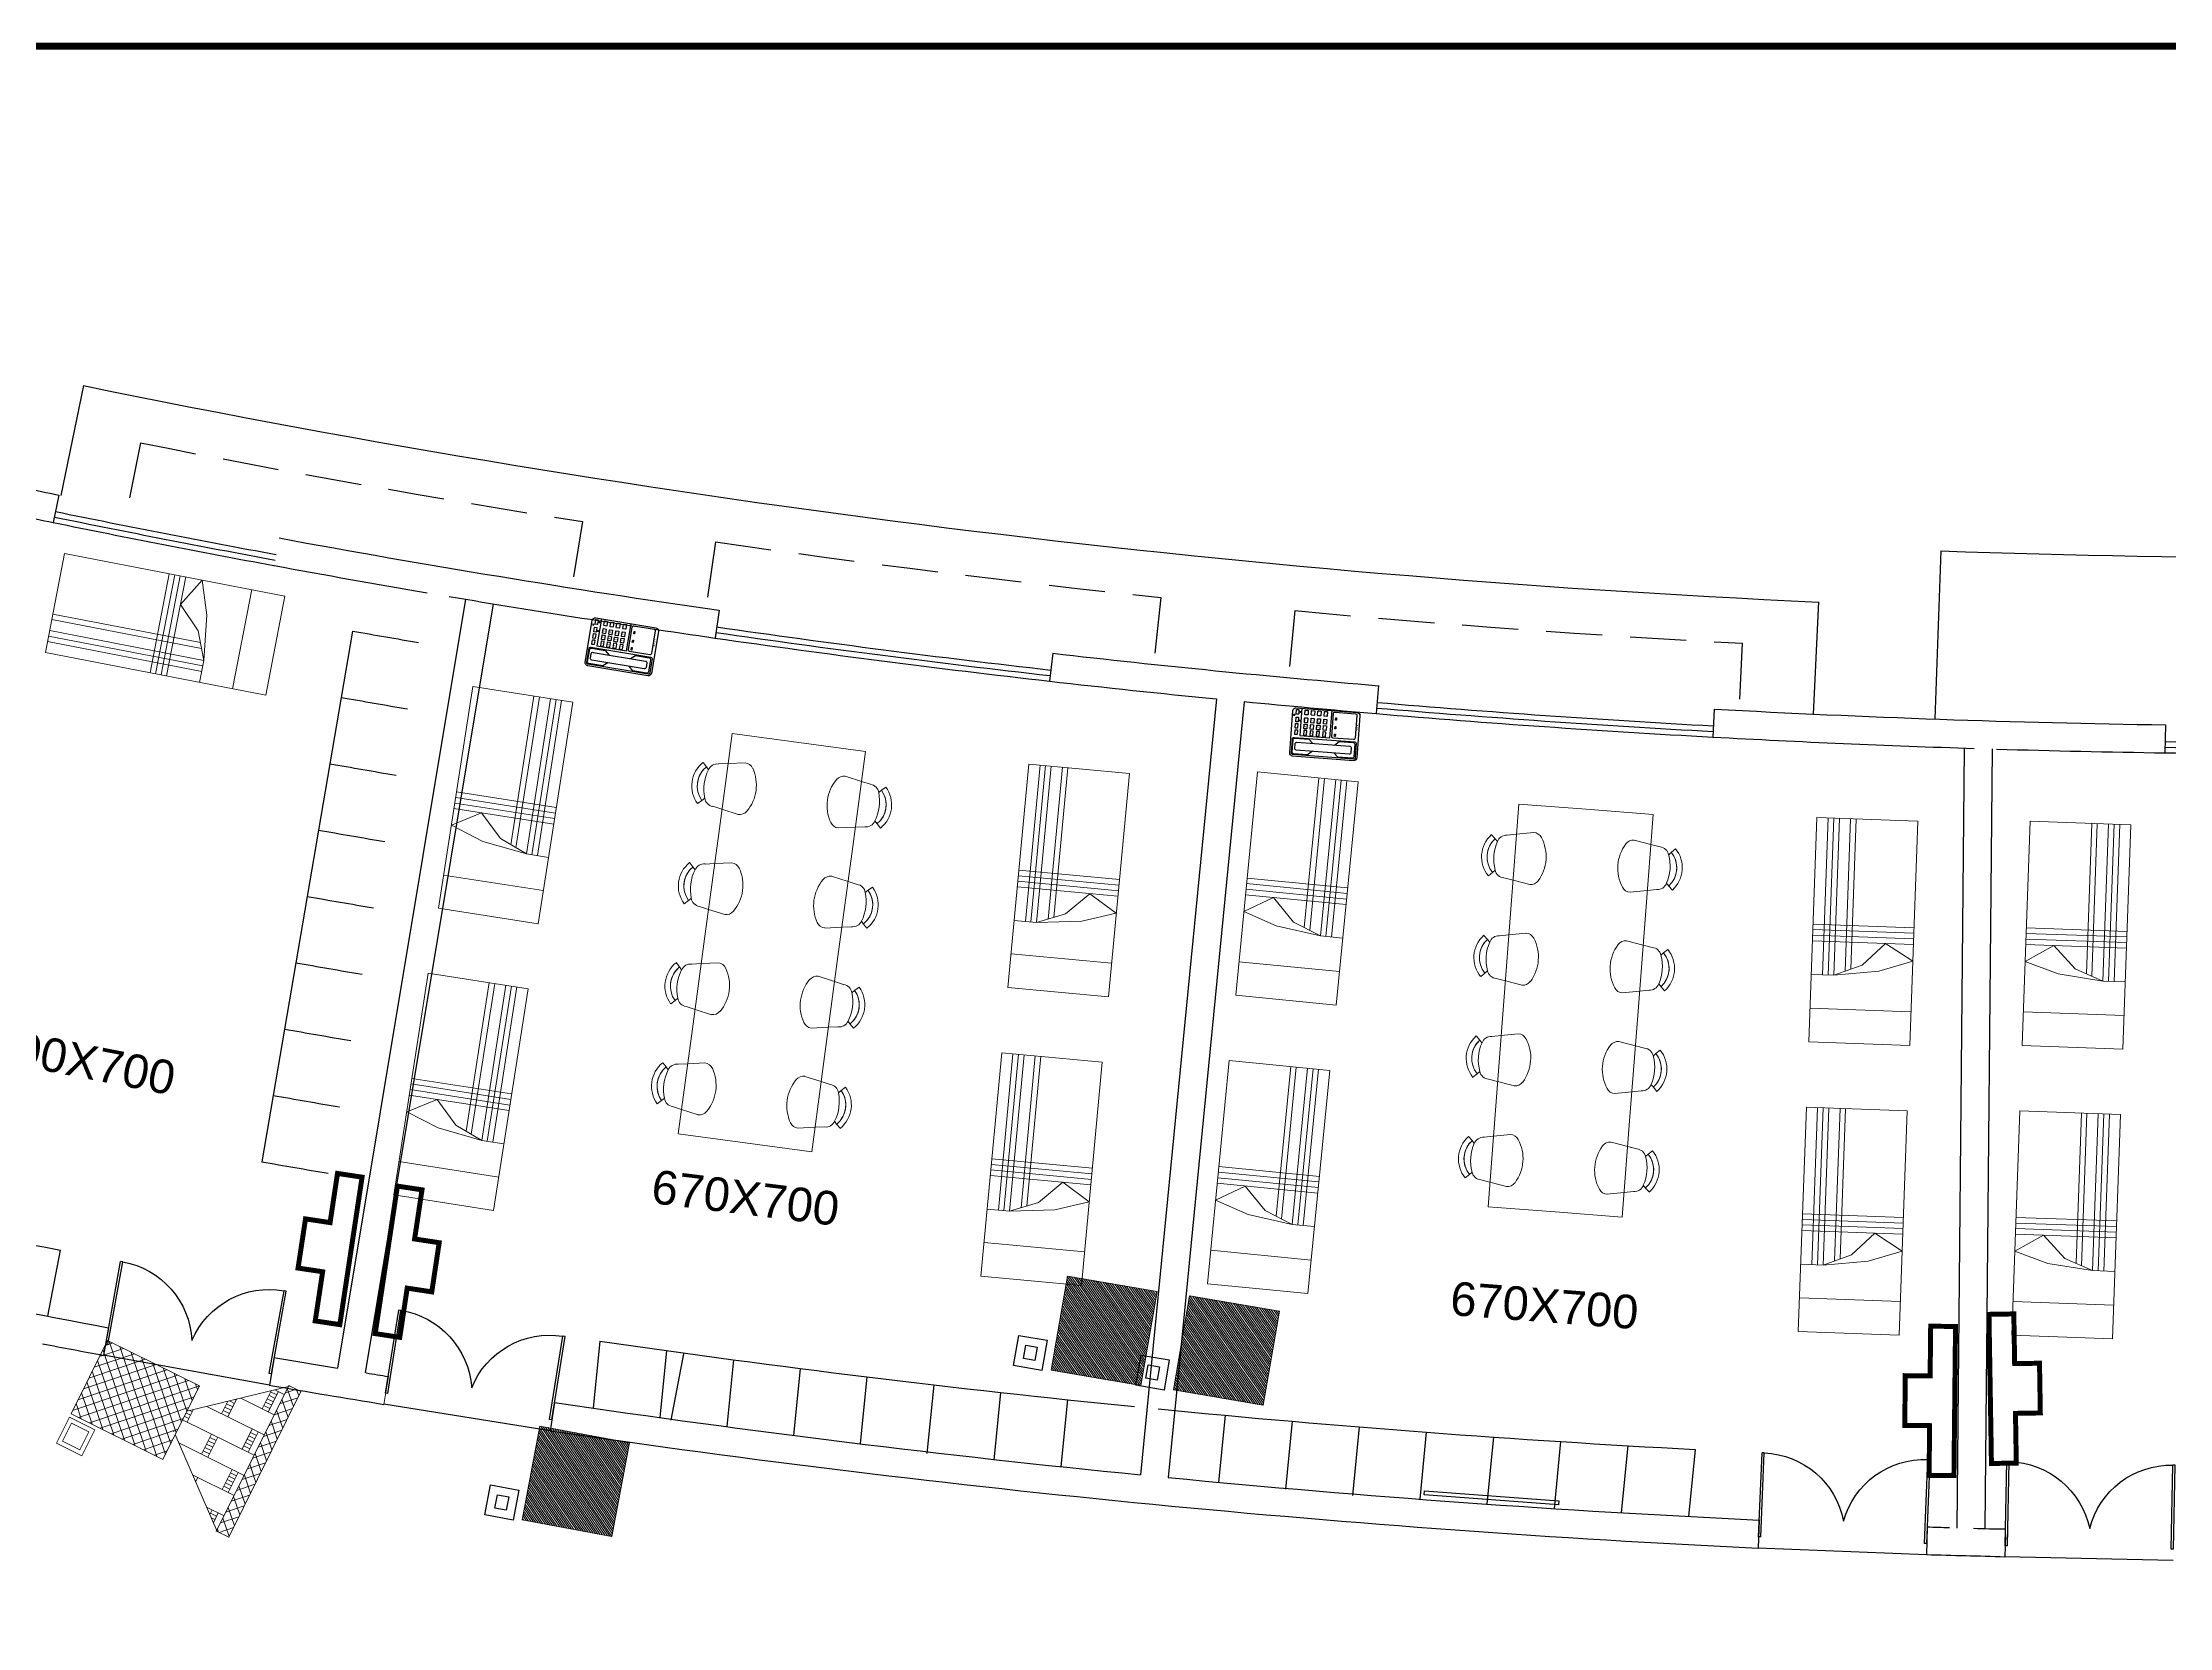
# Model space of a CAD drawing. Header units: inches. Extents: x -221585 to 401252, y -284294 to 332380.
# Drawn here: x 162755 to 164651, y 54276 to 55689 of the extents above; entities that cross this region are included whole.
import ezdxf
from ezdxf.enums import TextEntityAlignment as Align

# ---------------------------------------------------------------- set-up
doc = ezdxf.new("R2010")
doc.units = ezdxf.units.IN
doc.header["$MEASUREMENT"] = 0
doc.linetypes.add('HIDDEN', pattern=[0.375, 0.25, -0.125])
for name, color, linetype, lineweight in [('A-SEC-TXT', 3, 'Continuous', 0), ('A-WALL', 1, 'Continuous', 9), ('FURN', 56, 'Continuous', 0), ('hatch', 252, 'Continuous', 5), ('Wall mount speaker', 2, 'Continuous', 0)]:
    doc.layers.add(name, color=color, linetype=linetype, lineweight=lineweight)
for name, color, linetype in [('A-TEXT', 3, 'Continuous'), ('AC-GRND-PATT', 251, 'Continuous'), ('ELV points', 7, 'Continuous'), ('Power', 7, 'Continuous'), ('TEL', 6, 'Continuous')]:
    doc.layers.add(name, color=color, linetype=linetype)
doc.styles.get("Standard").update_dxf_attribs({"font": 'arial.ttf'})
pattern_1 = [(135, (-206628.523, -439172.145), (31.0767903, 31.0767903), []), (45, (-206628.523, -439172.145), (31.0767903, -31.0767903), [])]

# ---------------------------------------------------------------- blocks, each defined once
blk = doc.blocks.new('d2')
at = {"color": 1, "ltscale": 8}
for p, q in [((-332.772, -186.458, 9945.752), (-332.753, -186.454, 9945.752)), ((-332.628, -187.194, 9945.752), (-332.772, -186.458, 9945.752)), ((-332.609, -187.19, 9945.752), (-332.753, -186.454, 9945.752)), ((-332.753, -186.454, 9945.752), (-332.753, -186.454, 9945.732)), ((-332.753, -186.454, 9945.732), (-332.753, -186.454, 9945.732)), ((-334.226, -186.743, 9945.752), (-334.206, -186.739, 9945.752)), ((-334.082, -187.479, 9945.752), (-334.226, -186.743, 9945.752)), ((-334.062, -187.475, 9945.752), (-334.206, -186.739, 9945.752)), ((-334.063, -187.577, 9945.752), (-332.589, -187.288, 9945.752)), ((-332.628, -187.194, 9945.752), (-332.609, -187.19, 9945.752)), ((-334.082, -187.479, 9945.752), (-334.062, -187.475, 9945.752))]:
    blk.add_line(p, q, dxfattribs=at)
for centre, start, end in [((-332.628, -187.194, 9945.752), 101.092, 178.0402), ((-334.062, -187.475, 9945.752), 24.1438, 101.092)]:
    blk.add_arc(centre, 0.75, start, end, dxfattribs=at)
blk = doc.blocks.new('A$C25933C84')
at = {"color": 8, "linetype": 'Continuous'}
for p, q in [((0, 0.9), (2, 0.9)), ((0, 0), (0, 0.9)), ((0.3, 0.9), (0.3, 0)), ((0.6, 0.7), (0.6, 0.9)), ((2, 0.9), (2, 0)), ((0.65, 0.3), (0.6, 0.7)), ((0.7, 0.45), (0.6, 0.7)), ((0.9, 0.25), (0.7, 0.45)), ((0.75, 0), (0.65, 0.3)), ((0.75, 0), (0.9, 0.25)), ((2, 0), (0, 0))]:
    blk.add_line(p, q, dxfattribs=at)
at = {"color": 8}
for p, q in [((0.6, 0.8), (2, 0.8)), ((0.9, 0), (0.9, 0.9)), ((0.95, 0), (0.95, 0.9)), ((1, 0), (1, 0.9)), ((1.05, 0), (1.05, 0.9)), ((0.6, 0.75), (2, 0.75)), ((0.6, 0.7), (2, 0.7)), ((0.64, 0.6), (2, 0.6)), ((0.66, 0.55), (2, 0.55))]:
    blk.add_line(p, q, dxfattribs=at)
blk = doc.blocks.new('FREGTET')
at = {"layer": 'FURN', "color": 8}
for p, q in [((-154.994, 109.041, -2766.571), (-155.133, 108.458, -2766.571)), ((-154.118, 108.833, -2766.571), (-154.994, 109.041, -2766.571)), ((-154.698, 109.057, -2766.571), (-154.732, 108.979, -2766.571)), ((-154.698, 109.057, -2766.571), (-154.732, 108.979, -2766.571)), ((-154.66, 109.191, -2766.571), (-154.635, 109.149, -2766.571)), ((-154.66, 109.191, -2766.571), (-154.635, 109.149, -2766.571)), ((-154.617, 109.122, -2766.571), (-154.635, 109.149, -2766.571)), ((-154.617, 109.122, -2766.571), (-154.635, 109.149, -2766.571)), ((-154.369, 109.063, -2766.571), (-154.341, 109.079, -2766.571)), ((-154.369, 109.063, -2766.571), (-154.341, 109.079, -2766.571)), ((-154.3, 109.105, -2766.571), (-154.341, 109.079, -2766.571)), ((-154.3, 109.105, -2766.571), (-154.341, 109.079, -2766.571)), ((-154.732, 108.979, -2766.571), (-154.793, 108.838, -2766.571)), ((-154.34, 108.731, -2766.571), (-154.331, 108.884, -2766.571)), ((-154.331, 108.884, -2766.571), (-154.327, 108.968, -2766.571)), ((-154.331, 108.884, -2766.571), (-154.327, 108.968, -2766.571)), ((-153.822, 108.848, -2766.571), (-153.856, 108.771, -2766.571)), ((-153.822, 108.848, -2766.571), (-153.856, 108.771, -2766.571)), ((-153.784, 108.982, -2766.571), (-153.76, 108.941, -2766.571)), ((-153.784, 108.982, -2766.571), (-153.76, 108.941, -2766.571)), ((-153.742, 108.914, -2766.571), (-153.76, 108.941, -2766.571)), ((-153.742, 108.914, -2766.571), (-153.76, 108.941, -2766.571)), ((-153.493, 108.854, -2766.571), (-153.465, 108.871, -2766.571)), ((-153.493, 108.854, -2766.571), (-153.465, 108.871, -2766.571)), ((-153.425, 108.897, -2766.571), (-153.465, 108.871, -2766.571)), ((-153.425, 108.897, -2766.571), (-153.465, 108.871, -2766.571)), ((-153.243, 108.625, -2766.571), (-154.118, 108.833, -2766.571)), ((-153.856, 108.771, -2766.571), (-153.917, 108.63, -2766.571)), ((-153.464, 108.523, -2766.571), (-153.456, 108.676, -2766.571)), ((-153.456, 108.676, -2766.571), (-153.451, 108.76, -2766.571)), ((-153.456, 108.676, -2766.571), (-153.451, 108.76, -2766.571)), ((-152.908, 108.774, -2766.571), (-152.884, 108.732, -2766.571)), ((-152.908, 108.774, -2766.571), (-152.884, 108.732, -2766.571)), ((-152.866, 108.705, -2766.571), (-152.884, 108.732, -2766.571)), ((-152.866, 108.705, -2766.571), (-152.884, 108.732, -2766.571)), ((-152.618, 108.646, -2766.571), (-152.59, 108.663, -2766.571)), ((-152.618, 108.646, -2766.571), (-152.59, 108.663, -2766.571)), ((-152.549, 108.689, -2766.571), (-152.59, 108.663, -2766.571)), ((-152.549, 108.689, -2766.571), (-152.59, 108.663, -2766.571)), ((-152.367, 108.417, -2766.571), (-153.243, 108.625, -2766.571)), ((-152.98, 108.563, -2766.571), (-153.042, 108.422, -2766.571)), ((-152.946, 108.64, -2766.571), (-152.98, 108.563, -2766.571)), ((-152.946, 108.64, -2766.571), (-152.98, 108.563, -2766.571)), ((-152.589, 108.314, -2766.571), (-152.58, 108.468, -2766.571)), ((-152.58, 108.468, -2766.571), (-152.576, 108.552, -2766.571)), ((-152.58, 108.468, -2766.571), (-152.576, 108.552, -2766.571)), ((-152.033, 108.566, -2766.571), (-152.008, 108.524, -2766.571)), ((-152.033, 108.566, -2766.571), (-152.008, 108.524, -2766.571)), ((-151.991, 108.497, -2766.571), (-152.008, 108.524, -2766.571)), ((-151.991, 108.497, -2766.571), (-152.008, 108.524, -2766.571)), ((-151.674, 108.481, -2766.571), (-151.714, 108.454, -2766.571)), ((-151.674, 108.481, -2766.571), (-151.714, 108.454, -2766.571)), ((-155.271, 107.874, -2766.571), (-155.133, 108.458, -2766.571)), ((-151.491, 108.209, -2766.571), (-152.367, 108.417, -2766.571)), ((-152.105, 108.355, -2766.571), (-152.166, 108.214, -2766.571)), ((-152.071, 108.432, -2766.571), (-152.105, 108.355, -2766.571)), ((-152.071, 108.432, -2766.571), (-152.105, 108.354, -2766.571)), ((-151.742, 108.438, -2766.571), (-151.714, 108.454, -2766.571)), ((-151.742, 108.438, -2766.571), (-151.714, 108.454, -2766.571)), ((-151.705, 108.259, -2766.571), (-151.7, 108.344, -2766.571)), ((-151.705, 108.259, -2766.571), (-151.7, 108.344, -2766.571)), ((-151.713, 108.106, -2766.571), (-151.705, 108.259, -2766.571)), ((-151.63, 107.625, -2766.571), (-151.491, 108.209, -2766.571)), ((-155.009, 107.811, -2766.571), (-155.001, 107.965, -2766.571)), ((-154.396, 107.666, -2766.571), (-155.271, 107.874, -2766.571)), ((-155.014, 107.727, -2766.571), (-155.009, 107.812, -2766.571)), ((-155.014, 107.727, -2766.571), (-155.009, 107.811, -2766.571)), ((-154.609, 107.716, -2766.571), (-154.643, 107.639, -2766.571)), ((-154.609, 107.716, -2766.571), (-154.643, 107.639, -2766.571)), ((-154.547, 107.857, -2766.571), (-154.609, 107.716, -2766.571)), ((-154.133, 107.603, -2766.571), (-154.125, 107.756, -2766.571)), ((-155.04, 107.59, -2766.571), (-154.999, 107.617, -2766.571)), ((-155.04, 107.59, -2766.571), (-154.999, 107.617, -2766.571)), ((-154.971, 107.633, -2766.571), (-154.999, 107.617, -2766.571)), ((-154.971, 107.633, -2766.571), (-154.999, 107.617, -2766.571)), ((-154.723, 107.574, -2766.571), (-154.705, 107.547, -2766.571)), ((-154.723, 107.574, -2766.571), (-154.705, 107.547, -2766.571)), ((-154.681, 107.505, -2766.571), (-154.705, 107.547, -2766.571)), ((-154.681, 107.505, -2766.571), (-154.705, 107.547, -2766.571)), ((-153.52, 107.458, -2766.571), (-154.396, 107.666, -2766.571)), ((-154.138, 107.519, -2766.571), (-154.133, 107.603, -2766.571)), ((-154.138, 107.519, -2766.571), (-154.133, 107.603, -2766.571)), ((-153.672, 107.649, -2766.571), (-153.733, 107.508, -2766.571)), ((-153.258, 107.395, -2766.571), (-153.249, 107.548, -2766.571)), ((-151.63, 107.625, -2766.571), (-151.769, 107.041, -2766.571)), ((-154.164, 107.382, -2766.571), (-154.124, 107.408, -2766.571)), ((-154.164, 107.382, -2766.571), (-154.124, 107.408, -2766.571)), ((-154.096, 107.425, -2766.571), (-154.124, 107.408, -2766.571)), ((-154.096, 107.425, -2766.571), (-154.124, 107.408, -2766.571)), ((-153.847, 107.366, -2766.571), (-153.83, 107.338, -2766.571)), ((-153.847, 107.366, -2766.571), (-153.83, 107.338, -2766.571)), ((-153.805, 107.297, -2766.571), (-153.83, 107.338, -2766.571)), ((-153.805, 107.297, -2766.571), (-153.83, 107.338, -2766.571)), ((-153.733, 107.508, -2766.571), (-153.767, 107.431, -2766.571)), ((-153.733, 107.508, -2766.571), (-153.767, 107.431, -2766.571)), ((-152.645, 107.249, -2766.571), (-153.52, 107.458, -2766.571)), ((-153.262, 107.311, -2766.571), (-153.258, 107.395, -2766.571)), ((-153.262, 107.311, -2766.571), (-153.258, 107.395, -2766.571)), ((-152.796, 107.441, -2766.571), (-152.858, 107.3, -2766.571)), ((-152.382, 107.187, -2766.571), (-152.374, 107.34, -2766.571)), ((-153.289, 107.174, -2766.571), (-153.248, 107.2, -2766.571)), ((-153.289, 107.174, -2766.571), (-153.248, 107.2, -2766.571)), ((-153.22, 107.216, -2766.571), (-153.248, 107.2, -2766.571)), ((-153.22, 107.216, -2766.571), (-153.248, 107.2, -2766.571)), ((-152.972, 107.157, -2766.571), (-152.954, 107.13, -2766.571)), ((-152.972, 107.157, -2766.571), (-152.954, 107.13, -2766.571)), ((-152.858, 107.3, -2766.571), (-152.892, 107.223, -2766.571)), ((-152.858, 107.3, -2766.571), (-152.892, 107.223, -2766.571)), ((-151.769, 107.041, -2766.571), (-152.645, 107.249, -2766.571)), ((-152.387, 107.103, -2766.571), (-152.382, 107.187, -2766.571)), ((-152.387, 107.103, -2766.571), (-152.382, 107.187, -2766.571)), ((-151.921, 107.233, -2766.571), (-151.982, 107.092, -2766.571)), ((-152.93, 107.089, -2766.571), (-152.954, 107.13, -2766.571)), ((-152.93, 107.089, -2766.571), (-152.954, 107.13, -2766.571)), ((-152.413, 106.966, -2766.571), (-152.373, 106.992, -2766.571)), ((-152.413, 106.966, -2766.571), (-152.373, 106.992, -2766.571)), ((-152.345, 107.008, -2766.571), (-152.373, 106.992, -2766.571)), ((-152.345, 107.008, -2766.571), (-152.373, 106.992, -2766.571)), ((-152.096, 106.949, -2766.571), (-152.078, 106.922, -2766.571)), ((-152.096, 106.949, -2766.571), (-152.078, 106.922, -2766.571)), ((-151.982, 107.092, -2766.571), (-152.016, 107.014, -2766.571)), ((-151.982, 107.092, -2766.571), (-152.016, 107.014, -2766.571)), ((-152.054, 106.88, -2766.571), (-152.078, 106.922, -2766.571)), ((-152.054, 106.88, -2766.571), (-152.078, 106.922, -2766.571))]:
    blk.add_line(p, q, dxfattribs=at)
for centre, radius, start, end in [((-154.525, 108.959, -2766.571), 0.268, 33.0269, 120.2325), ((-154.525, 108.959, -2766.571), 0.268, 33.0269, 120.2325), ((-154.615, 109.037, -2766.571), 0.0847, 91.5148, 166.6297), ((-154.615, 109.037, -2766.571), 0.0847, 91.5148, 166.6297), ((-154.525, 108.959, -2766.571), 0.219, 33.0269, 120.2325), ((-154.525, 108.959, -2766.571), 0.219, 46.2775, 120.2325), ((-154.576, 108.746, -2766.571), 0.378, 56.8909, 96.3685), ((-154.576, 108.746, -2766.571), 0.378, 56.8909, 96.3685), ((-154.409, 108.988, -2766.571), 0.0847, 346.6297, 61.7447), ((-154.409, 108.988, -2766.571), 0.0847, 346.6297, 61.7447), ((-153.74, 108.829, -2766.571), 0.0847, 91.5148, 166.6297), ((-153.74, 108.829, -2766.571), 0.0847, 91.5148, 166.6297), ((-153.649, 108.751, -2766.571), 0.268, 33.0269, 120.2325), ((-153.649, 108.751, -2766.571), 0.268, 33.0269, 120.2325), ((-153.649, 108.751, -2766.571), 0.219, 33.0269, 120.2325), ((-153.649, 108.751, -2766.571), 0.219, 46.2775, 120.2325), ((-153.7, 108.538, -2766.571), 0.378, 56.8909, 96.3685), ((-153.7, 108.538, -2766.571), 0.378, 56.8909, 96.3685), ((-153.534, 108.78, -2766.571), 0.0847, 346.6297, 61.7447), ((-153.534, 108.78, -2766.571), 0.0847, 346.6297, 61.7447), ((-154.711, 108.819, -2766.571), 0.0847, 166.6297, 224.3988), ((-154.711, 108.819, -2766.571), 0.0847, 166.6297, 224.3988), ((-154.512, 109.013, -2766.571), 0.363, 224.3988, 288.8607), ((-154.512, 109.013, -2766.571), 0.363, 224.3988, 288.8607), ((-154.422, 108.75, -2766.571), 0.0847, 288.8607, 346.6297), ((-154.422, 108.75, -2766.571), 0.0847, 288.8607, 346.6297), ((-152.864, 108.621, -2766.571), 0.0847, 91.5148, 166.6297), ((-152.864, 108.621, -2766.571), 0.0847, 91.5148, 166.6297), ((-152.774, 108.543, -2766.571), 0.268, 33.0269, 120.2325), ((-152.774, 108.543, -2766.571), 0.268, 33.0269, 120.2325), ((-152.774, 108.543, -2766.571), 0.219, 33.0269, 120.2325), ((-152.774, 108.543, -2766.571), 0.219, 46.2775, 120.2325), ((-152.824, 108.33, -2766.571), 0.378, 56.8909, 96.3685), ((-152.824, 108.33, -2766.571), 0.378, 56.8909, 96.3685), ((-153.835, 108.611, -2766.571), 0.0847, 166.6297, 224.3988), ((-153.835, 108.611, -2766.571), 0.0847, 166.6297, 224.3988), ((-153.636, 108.805, -2766.571), 0.363, 224.3988, 288.8607), ((-153.636, 108.805, -2766.571), 0.363, 224.3988, 288.8607), ((-153.547, 108.542, -2766.571), 0.0847, 288.8607, 346.6297), ((-153.547, 108.542, -2766.571), 0.0847, 288.8607, 346.6297), ((-152.658, 108.572, -2766.571), 0.0847, 346.6297, 61.7447), ((-152.658, 108.572, -2766.571), 0.0847, 346.6297, 61.7447), ((-151.988, 108.413, -2766.571), 0.0847, 91.5148, 166.6297), ((-151.988, 108.413, -2766.571), 0.0847, 91.5148, 166.6297), ((-151.898, 108.335, -2766.571), 0.268, 33.0269, 120.2325), ((-151.898, 108.335, -2766.571), 0.268, 33.0269, 120.2325), ((-151.898, 108.335, -2766.571), 0.219, 33.0269, 120.2325), ((-151.898, 108.335, -2766.571), 0.219, 46.2775, 120.2325), ((-151.949, 108.122, -2766.571), 0.378, 56.8909, 96.3685), ((-151.949, 108.122, -2766.571), 0.378, 56.8909, 96.3685), ((-152.959, 108.403, -2766.571), 0.0847, 166.6297, 224.3988), ((-152.959, 108.403, -2766.571), 0.0847, 166.6297, 224.3988), ((-152.761, 108.597, -2766.571), 0.363, 224.3988, 288.8607), ((-152.761, 108.597, -2766.571), 0.363, 224.3988, 288.8607), ((-152.671, 108.334, -2766.571), 0.0847, 288.8607, 346.6297), ((-152.671, 108.334, -2766.571), 0.0847, 288.8607, 346.6297), ((-151.782, 108.364, -2766.571), 0.0847, 346.6297, 61.7447), ((-151.782, 108.364, -2766.571), 0.0847, 346.6297, 61.7447), ((-152.084, 108.194, -2766.571), 0.0847, 166.6297, 224.3988), ((-152.084, 108.194, -2766.571), 0.0847, 166.6297, 224.3988), ((-151.885, 108.389, -2766.571), 0.363, 224.3988, 288.8607), ((-151.885, 108.389, -2766.571), 0.363, 224.3988, 288.8607), ((-151.795, 108.126, -2766.571), 0.0847, 288.8607, 346.6297), ((-151.795, 108.126, -2766.571), 0.0847, 288.8607, 346.6297), ((-154.918, 107.945, -2766.571), 0.0847, 108.8607, 166.6297), ((-154.918, 107.945, -2766.571), 0.0847, 108.8607, 166.6297), ((-154.828, 107.682, -2766.571), 0.363, 44.3988, 108.8607), ((-154.828, 107.682, -2766.571), 0.363, 44.3988, 108.8607), ((-154.63, 107.876, -2766.571), 0.0847, 346.6297, 44.3988), ((-154.63, 107.876, -2766.571), 0.0847, 346.6297, 44.3988), ((-154.931, 107.707, -2766.571), 0.0847, 166.6297, 241.7447), ((-154.931, 107.707, -2766.571), 0.0847, 166.6297, 241.7447), ((-154.043, 107.737, -2766.571), 0.0847, 108.8607, 166.6297), ((-154.043, 107.737, -2766.571), 0.0847, 108.8607, 166.6297), ((-153.953, 107.474, -2766.571), 0.363, 44.3988, 108.8607), ((-153.953, 107.474, -2766.571), 0.363, 44.3988, 108.8607), ((-153.754, 107.668, -2766.571), 0.0847, 346.6297, 44.3988), ((-153.754, 107.668, -2766.571), 0.0847, 346.6297, 44.3988), ((-154.816, 107.736, -2766.571), 0.268, 213.0269, 300.2325), ((-154.816, 107.736, -2766.571), 0.268, 213.0269, 300.2325), ((-154.816, 107.736, -2766.571), 0.219, 213.0269, 300.2325), ((-154.816, 107.736, -2766.571), 0.219, 213.0269, 286.9819), ((-154.765, 107.949, -2766.571), 0.378, 236.8909, 276.3685), ((-154.765, 107.949, -2766.571), 0.378, 236.8909, 276.3685), ((-154.725, 107.658, -2766.571), 0.0847, 271.5148, 346.6297), ((-154.725, 107.658, -2766.571), 0.0847, 271.5148, 346.6297), ((-154.056, 107.499, -2766.571), 0.0847, 166.6297, 241.7447), ((-154.056, 107.499, -2766.571), 0.0847, 166.6297, 241.7447), ((-153.167, 107.529, -2766.571), 0.0847, 108.8607, 166.6297), ((-153.167, 107.529, -2766.571), 0.0847, 108.8607, 166.6297), ((-153.077, 107.266, -2766.571), 0.363, 44.3988, 108.8607), ((-153.077, 107.266, -2766.571), 0.363, 44.3988, 108.8607), ((-152.879, 107.46, -2766.571), 0.0847, 346.6297, 44.3988), ((-152.879, 107.46, -2766.571), 0.0847, 346.6297, 44.3988), ((-153.94, 107.528, -2766.571), 0.268, 213.0269, 300.2325), ((-153.94, 107.528, -2766.571), 0.268, 213.0269, 300.2325), ((-153.94, 107.528, -2766.571), 0.219, 213.0269, 300.2325), ((-153.94, 107.528, -2766.571), 0.219, 213.0269, 286.9819), ((-153.889, 107.741, -2766.571), 0.378, 236.8909, 276.3685), ((-153.889, 107.741, -2766.571), 0.378, 236.8909, 276.3685), ((-153.85, 107.45, -2766.571), 0.0847, 271.5148, 346.6297), ((-153.85, 107.45, -2766.571), 0.0847, 271.5148, 346.6297), ((-152.291, 107.321, -2766.571), 0.0847, 108.8607, 166.6297), ((-152.291, 107.321, -2766.571), 0.0847, 108.8607, 166.6297), ((-152.202, 107.058, -2766.571), 0.363, 44.3988, 108.8607), ((-152.202, 107.058, -2766.571), 0.363, 44.3988, 108.8607), ((-153.064, 107.32, -2766.571), 0.268, 213.0269, 300.2325), ((-153.064, 107.32, -2766.571), 0.268, 213.0269, 300.2325), ((-153.18, 107.291, -2766.571), 0.0847, 166.6297, 241.7447), ((-153.18, 107.291, -2766.571), 0.0847, 166.6297, 241.7447), ((-153.064, 107.32, -2766.571), 0.219, 213.0269, 300.2325), ((-153.064, 107.32, -2766.571), 0.219, 213.0269, 286.9819), ((-153.014, 107.533, -2766.571), 0.378, 236.8909, 276.3685), ((-153.014, 107.533, -2766.571), 0.378, 236.8909, 276.3685), ((-152.974, 107.242, -2766.571), 0.0847, 271.5148, 346.6297), ((-152.974, 107.242, -2766.571), 0.0847, 271.5148, 346.6297), ((-152.003, 107.252, -2766.571), 0.0847, 346.6297, 44.3988), ((-152.003, 107.252, -2766.571), 0.0847, 346.6297, 44.3988), ((-152.189, 107.112, -2766.571), 0.268, 213.0269, 300.2325), ((-152.189, 107.112, -2766.571), 0.268, 213.0269, 300.2325), ((-152.304, 107.083, -2766.571), 0.0847, 166.6297, 241.7447), ((-152.304, 107.083, -2766.571), 0.0847, 166.6297, 241.7447), ((-152.189, 107.112, -2766.571), 0.219, 213.0269, 300.2325), ((-152.189, 107.112, -2766.571), 0.219, 213.0269, 286.9819), ((-152.138, 107.325, -2766.571), 0.378, 236.8909, 276.3685), ((-152.138, 107.325, -2766.571), 0.378, 236.8909, 276.3685), ((-152.098, 107.034, -2766.571), 0.0847, 271.5148, 346.6297), ((-152.098, 107.034, -2766.571), 0.0847, 271.5148, 346.6297)]:
    blk.add_arc(centre, radius, start, end, dxfattribs=at)
blk = doc.blocks.new('light')
at = {"color": 5}
for p, q in [((112625.2, 38871.2), (112742.5, 38895.9)), ((112743.3, 38892.3), (112625.9, 38867.6)), ((112742.5, 38895.9), (112743.3, 38892.3)), ((112625.9, 38867.6), (112625.2, 38871.2))]:
    blk.add_line(p, q, dxfattribs=at)
blk = doc.blocks.new('A$C1A3D5E7F')
at = {"color": 1}
for points in [[(6.11, 4.12), (6.11, 0.28, -0.414214), (5.83, 0), (0.28, 0, -0.414214), (0, 0.28), (0, 4.12, -0.414214), (0.28, 4.41), (5.83, 4.41, -0.414214)], [(5.97, 4.12), (5.97, 2.84, -0.414214), (5.83, 2.7), (0.28, 2.7, -0.414214), (0.14, 2.84), (0.14, 4.12, -0.414214), (0.28, 4.27), (5.83, 4.27, -0.414214)], [(2.42, 2.36), (2.42, 0.28, -0.414214), (2.28, 0.14), (0.43, 0.14, -0.414214), (0.29, 0.28), (0.29, 2.36, -0.414214), (0.43, 2.5), (2.28, 2.5, -0.414214)], [(5.69, 3.7), (5.69, 3.27, -0.414214), (5.54, 3.13), (0.71, 3.13, -0.414214), (0.57, 3.27), (0.57, 3.7, -0.414214), (0.71, 3.84), (5.54, 3.84, -0.414214)], [(3.25, 2.03), (3.25, 2.4, 0.414214), (3.23, 2.43), (3, 2.43, 0.414214), (2.97, 2.4), (2.97, 2.03, 0.414214), (3, 2), (3.23, 2, 0.414214)], [(3.84, 2.03), (3.84, 2.4, 0.414214), (3.81, 2.43), (3.58, 2.43, 0.414214), (3.55, 2.4), (3.55, 2.03, 0.414214), (3.58, 2), (3.81, 2, 0.414214)], [(4.42, 2.03), (4.42, 2.4, 0.414214), (4.39, 2.43), (4.16, 2.43, 0.414214), (4.14, 2.4), (4.14, 2.03, 0.414214), (4.16, 2), (4.39, 2, 0.414214)], [(5, 2.03), (5, 2.4, 0.414214), (4.97, 2.43), (4.75, 2.43, 0.414214), (4.72, 2.4), (4.72, 2.03, 0.414214), (4.75, 2), (4.97, 2, 0.414214)], [(5.79, 2.4), (5.79, 2.03, -0.414214), (5.76, 2), (5.6, 2, -0.414214), (5.57, 2.03), (5.57, 2.4, -0.414214), (5.6, 2.43), (5.76, 2.43, -0.414214)], [(3.25, 1.82), (3.25, 1.45, -0.414214), (3.23, 1.43), (3, 1.43, -0.414214), (2.97, 1.45), (2.97, 1.82, -0.414214), (3, 1.85), (3.23, 1.85, -0.414214)], [(3.25, 1.25), (3.25, 0.88, -0.414214), (3.23, 0.85), (3, 0.85, -0.414214), (2.97, 0.88), (2.97, 1.25, -0.414214), (3, 1.28), (3.23, 1.28, -0.414214)], [(3.25, 0.54), (3.25, 0.17, -0.414214), (3.23, 0.14), (3, 0.14, -0.414214), (2.97, 0.17), (2.97, 0.54, -0.414214), (3, 0.57), (3.23, 0.57, -0.414214)], [(3.84, 1.82), (3.84, 1.45, -0.414214), (3.81, 1.43), (3.58, 1.43, -0.414214), (3.55, 1.45), (3.55, 1.82, -0.414214), (3.58, 1.85), (3.81, 1.85, -0.414214)], [(3.84, 1.25), (3.84, 0.88, -0.414214), (3.81, 0.85), (3.58, 0.85, -0.414214), (3.55, 0.88), (3.55, 1.25, -0.414214), (3.58, 1.28), (3.81, 1.28, -0.414214)], [(3.84, 0.54), (3.84, 0.17, -0.414214), (3.81, 0.14), (3.58, 0.14, -0.414214), (3.55, 0.17), (3.55, 0.54, -0.414214), (3.58, 0.57), (3.81, 0.57, -0.414214)], [(4.42, 1.82), (4.42, 1.45, -0.414214), (4.39, 1.43), (4.16, 1.43, -0.414214), (4.14, 1.45), (4.14, 1.82, -0.414214), (4.16, 1.85), (4.39, 1.85, -0.414214)], [(4.42, 1.25), (4.42, 0.88, -0.414214), (4.39, 0.85), (4.16, 0.85, -0.414214), (4.14, 0.88), (4.14, 1.25, -0.414214), (4.16, 1.28), (4.39, 1.28, -0.414214)], [(4.42, 0.54), (4.42, 0.17, -0.414214), (4.39, 0.14), (4.16, 0.14, -0.414214), (4.14, 0.17), (4.14, 0.54, -0.414214), (4.16, 0.57), (4.39, 0.57, -0.414214)], [(5, 1.82), (5, 1.45, -0.414214), (4.97, 1.43), (4.75, 1.43, -0.414214), (4.72, 1.45), (4.72, 1.82, -0.414214), (4.75, 1.85), (4.97, 1.85, -0.414214)], [(5, 1.25), (5, 0.88, -0.414214), (4.97, 0.85), (4.75, 0.85, -0.414214), (4.72, 0.88), (4.72, 1.25, -0.414214), (4.75, 1.28), (4.97, 1.28, -0.414214)], [(5, 0.54), (5, 0.17, -0.414214), (4.97, 0.14), (4.75, 0.14, -0.414214), (4.72, 0.17), (4.72, 0.54, -0.414214), (4.75, 0.57), (4.97, 0.57, -0.414214)], [(5.79, 1.82), (5.79, 1.45, -0.414214), (5.76, 1.43), (5.6, 1.43, -0.414214), (5.57, 1.45), (5.57, 1.82, -0.414214), (5.6, 1.85), (5.76, 1.85, -0.414214)], [(5.79, 1.25), (5.79, 0.88, -0.414214), (5.76, 0.85), (5.6, 0.85, -0.414214), (5.57, 0.88), (5.57, 1.25, -0.414214), (5.6, 1.28), (5.76, 1.28, -0.414214)], [(5.79, 0.54), (5.79, 0.17, -0.414214), (5.76, 0.14), (5.6, 0.14, -0.414214), (5.57, 0.17), (5.57, 0.54, -0.414214), (5.6, 0.57), (5.76, 0.57, -0.414214)]]:
    blk.add_lwpolyline(points, format="xyb", close=True, dxfattribs=at)
for points in [[(2.11, 3.13), (1.71, 2.77), (0.43, 2.77, -0.414214), (0.28, 2.91), (0.28, 4.05, -0.414214), (0.43, 4.19), (1.71, 4.19), (2.11, 3.84)], [(4.07, 3.84), (4.48, 4.19), (5.76, 4.19, -0.414214), (5.9, 4.05), (5.9, 2.91, -0.414214), (5.76, 2.77), (4.48, 2.77), (4.07, 3.13)]]:
    blk.add_lwpolyline(points, format="xyb", dxfattribs=at)
for points in [[(2.18, 2.34), (2.18, 2.12), (2.1, 2.12), (2.1, 2.34)], [(2.18, 1.64), (2.18, 1.43), (2.1, 1.43), (2.1, 1.64)], [(2.18, 0.86), (2.18, 0.64), (2.1, 0.64), (2.1, 0.86)], [(6.02, 0.66), (6.02, 0.68), (5.91, 0.68), (5.91, 0.66)], [(6.02, 0.65), (6.02, 0.63), (5.91, 0.63), (5.91, 0.65)], [(6.02, 0.61), (6.02, 0.6), (5.91, 0.6), (5.91, 0.61)]]:
    blk.add_lwpolyline(points, close=True, dxfattribs=at)
blk.add_lwpolyline([(5.31, 0), (5.31, 2.5), (2.57, 2.5), (2.57, 0)], dxfattribs=at)
for centre in [(5.43, 1.14), (5.43, 0.35)]:
    blk.add_circle(centre, 0.0499, dxfattribs=at)
for s, height, p in [('1', 0.142, (3.15, 2.21)), ('4', 0.142, (3.73, 2.21)), ('7', 0.142, (4.31, 2.21)), ('*', 0.142, (4.9, 2.21)), ('Panasonic', 0.0995, (0.15, 1.36)), ('2', 0.142, (3.15, 1.64)), ('3', 0.142, (3.15, 1.06)), ('5', 0.142, (3.73, 1.64)), ('6', 0.142, (3.73, 1.06)), ('8', 0.142, (4.31, 1.64)), ('9', 0.142, (4.31, 1.06)), ('0', 0.142, (4.9, 1.64)), ('#', 0.142, (4.9, 1.06)), ('MIC', 0.0498, (5.86, 0.64))]:
    blk.add_text(s, height=height, rotation=90, dxfattribs=at).set_placement(p, align=Align.MIDDLE)
blk = doc.blocks.new('data')
at = {"layer": 'Power', "color": 3, "const_width": 2}
blk.add_lwpolyline([(58948.65, 155709.82), (58948.65, 155714.82), (58948.65, 155719.82), (58958.65, 155719.82), (58968.65, 155719.82), (58968.65, 155724.82), (58968.65, 155729.82), (58978.65, 155729.82), (58988.65, 155729.82), (58988.65, 155719.82), (59008.65, 155719.82), (59008.65, 155709.82), (58948.65, 155709.82)], dxfattribs=at)
blk = doc.blocks.new('A$C54490F4E')
at = {"layer": 'Wall mount speaker', "ltscale": 0.1}
h = blk.add_hatch(dxfattribs=at)
h.set_pattern_fill('ANSI31', color=3, scale=50, style=0)
h.paths.add_polyline_path([(347.4, 331.9), (0, 331.9), (0, 0), (347.4, 0)])
at = {"layer": 'Wall mount speaker', "color": 3, "ltscale": 0.1}
blk.add_lwpolyline([(0, 331.9), (347.4, 331.9), (347.4, 0), (0, 0)], close=True, dxfattribs=at)
blk = doc.blocks.new('A$C1A917D7C')
at = {"layer": 'TEL', "elevation": 0}
for points in [[(0, 956), (227, 956), (227, 744), (0, 744)], [(63, 893), (164, 893), (164, 807), (63, 807)]]:
    blk.add_lwpolyline(points, close=True, dxfattribs=at)
at = {"layer": 'Wall mount speaker', "color": 2, "ltscale": 0.1, "xscale": 2.038325862171721, "yscale": 2.038325862171721, "zscale": 2.038325862171721}
blk.add_blockref('A$C54490F4E', (14, 0), dxfattribs=at)
blk = doc.blocks.new('A$C08703A85')
at = {"layer": 'AC-GRND-PATT', "lineweight": -2, "ltscale": 0.1}
h = blk.add_hatch(dxfattribs=at)
h.set_pattern_fill('ANSI37', color=0, scale=351.593746)
h.set_pattern_definition(pattern_1)
h.paths.add_polyline_path([(0, 837), (67, 837), (70, 834), (70, 6), (63, 0), (0, 0)])
h = blk.add_hatch(dxfattribs=at)
h.set_pattern_fill('BRSTONE', color=0, scale=351.593746)
h.set_pattern_definition([(180, (-206628.52, -439172.15), (-7e-13, 116.025936), []), (90, (-206944.96, -439172.15), (175.79687, 116.025936), [116.02594, -116.02594]), (90, (-206909.8, -439172.15), (175.79687, 116.025936), [116.02594, -116.02594]), (180, (-206944.96, -439152.81), (-175.796873, 116.025936), [-316.43437, 35.159375]), (180, (-206944.96, -439133.47), (-175.796873, 116.025936), [-316.43437, 35.159375]), (180, (-206944.96, -439114.13), (-175.796873, 116.025936), [-316.43437, 35.159375]), (180, (-206944.96, -439094.8), (-175.796873, 116.025936), [-316.43437, 35.159375]), (180, (-206944.96, -439075.46), (-175.796873, 116.025936), [-316.43437, 35.159375])])
h.paths.add_polyline_path([(70, 834), (481, 486), (481, 352), (70, 6)])
h = blk.add_hatch(dxfattribs=at)
h.set_pattern_fill('ANSI37', color=0, scale=351.593746)
h.set_pattern_definition(pattern_1)
h.paths.add_polyline_path([(1009, 628), (1009, 206), (481, 206), (481, 417), (481, 628)])
at = {"layer": 'A-WALL', "color": 10, "lineweight": -2, "ltscale": 0.1}
for p, q in [((0, 837), (0, 0)), ((70, 837), (0, 837)), ((481, 486), (67, 837)), ((70, 839), (70, 0)), ((481, 206), (481, 628)), ((481, 628), (1009, 628)), ((1009, 628), (1009, 206)), ((499, 472), (495, 475)), ((481, 352), (63, 0)), ((481, 206), (481, 417)), ((1009, 206), (481, 206))]:
    blk.add_line(p, q, dxfattribs=at)
at = {"layer": 'A-WALL', "color": 10, "linetype": 'ByBlock', "lineweight": -2, "ltscale": 0.1}
blk.add_line((70, 0), (0, 0), dxfattribs=at)
blk = doc.blocks.new('A$C1C8104B6')
at = {"color": 6}
for points in [[(737, 0), (887, 0), (887, 146), (737, 146)], [(760, 23), (864, 23), (864, 123), (760, 123)]]:
    blk.add_lwpolyline(points, close=True, dxfattribs=at)
at = {"layer": 'A-SEC-TXT', "rotation": 270}
blk.add_blockref('A$C08703A85', (90, 1009), dxfattribs=at)

msp = doc.modelspace()

# ---------------------------------------------------------------- linework, layer by layer
at = {"color": 20, "ltscale": 10}
msp.add_line((162791.5, 55383.1, -0.4), (162771.4, 55285.1, 0), dxfattribs=at)
at = {"color": 20, "linetype": 'HIDDEN', "ltscale": 200}
for p, q in [((162842.5, 55332, -0.4), (162828.8, 55263.3, 0)), ((163236.4, 55261.8, -0.4), (163227, 55202.5, 0)), ((163355, 55243.8, -0.4), (163346.4, 55184.4, 0)), ((163752, 55194.2, 0), (163745.7, 55134.5, 0)), ((163871.4, 55182.4, 0), (163865.9, 55122.6, 0)), ((164270.4, 55153.4, 0), (164267.3, 55093.5, 0))]:
    msp.add_line(p, q, dxfattribs=at)
at = {"color": 4, "ltscale": 10}
for p, q in [((162769.7, 55285.4, 0), (162764.7, 55261, 0)), ((164447.5, 55235.7, -1.3), (164442.2, 55085.8, 0)), ((163132.1, 55192.6, 0), (163018, 54507, 0)), ((163156.7, 55188.4, 0), (163042.6, 54502.9, 0)), ((163358.2, 55182.7, 0), (163354.6, 55158, 0)), ((164338.3, 55190.1, 0), (164333.7, 55090.2, 0)), ((163655.7, 55144.4, 0), (163652.9, 55119.5, 0)), ((163801.6, 55103.7, 0), (163733.8, 54412, 0)), ((163946.2, 55115.5, 0), (163944.1, 55090.6, 0)), ((163826.5, 55101.2, 0), (163758.7, 54409.6, 0)), ((164245.5, 55094.6, 0), (164244.1, 55069.7, 0)), ((164647.7, 55080.6, 0), (164647.3, 55055.6, 0)), ((164468.2, 55059.5, 0), (164461.7, 54364.3, 0)), ((164493.2, 55059.3, 0), (164486.7, 54364.2, 0)), ((162813.8, 54543.1, 0), (162809.5, 54518.5, 0)), ((162961.5, 54516.6, 0), (162957.4, 54492, 0)), ((163211.5, 54476.3, 0), (163207.7, 54451.2, 0)), ((164285.4, 54371.7, 0), (164284.5, 54346.7, 0)), ((164435.2, 54365.6, 0), (164434.6, 54340.6, 0)), ((164505.1, 54358.7, 0), (164504.5, 54338.7, 0))]:
    msp.add_line(p, q, dxfattribs=at)
at = {"color": 8, "ltscale": 10}
for p, q in [((163031.3, 55164.1, 0), (162950.6, 54691.1, 0)), ((162759.8, 54553.4, 0), (162771.1, 54612.3, 0)), ((163252, 54531.2, 0), (163246, 54471.5, 0)), ((163311.5, 54522.8, 0), (163305.5, 54463, 0)), ((163315.5, 54460.8, 0), (163326.9, 54519.7, 0)), ((163371, 54514.6, 0), (163365, 54454.9, 0)), ((163430.5, 54506.8, 0), (163424.5, 54447.1, 0)), ((163490, 54499.4, 0), (163484.1, 54439.6, 0)), ((163549.6, 54492.2, 0), (163543.5, 54431, 0)), ((163609.2, 54485.4, 0), (163603.2, 54425.1, 0)), ((163668.9, 54479, 0), (163662.9, 54419.1, 0)), ((163809.3, 54465.1, 0), (163803.5, 54405.2, 0)), ((163869.1, 54459.7, 0), (163863.2, 54399.3, 0)), ((163928.9, 54454.7, 0), (163922.9, 54393.5, 0)), ((163988.7, 54450, 0), (163982.9, 54390.3, 0)), ((164048.6, 54445.7, 0), (164042.7, 54385.9, 0)), ((164108.5, 54441.6, 0), (164102.6, 54381.9, 0)), ((164168.4, 54438, 0), (164162.6, 54378.2, 0)), ((164228.4, 54434.6, 0), (164222.5, 54374.8, 0))]:
    msp.add_line(p, q, dxfattribs=at)
at = {"color": 6, "const_width": 6.3}
msp.add_lwpolyline([(169635.6, 49884.5), (161020.2, 49884.5), (161020.2, 55685.7), (169635.6, 55685.7)], close=True, dxfattribs=at)
at = {"color": 20, "ltscale": 10}
for centre, radius, start, end in [((164797.6, 65168, 0), 9988.5, 258.4136, 267.36439), ((164797.6, 65168, -0.4), 9938.5, 267.98125, 272.0176)]:
    msp.add_arc(centre, radius, start, end, dxfattribs=at)
at = {"color": 20, "linetype": 'HIDDEN', "ltscale": 200}
for start, end in [(258.75777, 261.04369), (261.72925, 264.01518), (264.70079, 266.98672)]:
    msp.add_arc((164797.6, 65168, -0.4), 10028.5, start, end, dxfattribs=at)
at = {"color": 4, "ltscale": 10}
for centre, radius, start, end in [((164797.6, 65168, 0), 10088.5, 258.04397, 258.40372), ((164797.6, 65168, 0), 10113.5, 258.04396, 258.40373), ((164797.6, 65168, 0), 10088.5, 259.53982, 261.79695), ((164797.6, 65168, 0), 10113.5, 259.53982, 260.3251), ((164797.6, 65168, 0), 10113.5, 260.43787, 261.79696), ((164797.6, 65168, 0), 10088.5, 263.50074, 265.15884), ((164795.7, 65147, 0), 10092.4, 263.49796, 264.34702), ((164851.6, 65775.6, 0), 10723.4, 264.51409, 265.1452), ((164797.6, 65168, 0), 10088.5, 266.86263, 269.14866), ((164797.6, 65168, 0), 10113.5, 266.86263, 268.1847), ((164797.6, 65168, 0), 10113.5, 268.29747, 269.14866), ((164799.3, 65176.2, 0.8), 10816.9, 255.37976, 259.4231), ((164797.6, 65168, 0), 10748.5, 259.42293, 259.42389), ((164797.6, 65168, 0), 10833.5, 259.13253, 259.42555), ((164324, 62376.5, 0), 7977.1, 260.16514, 260.57694), ((164194.4, 61620.4, 0), 7210, 260.81634, 260.97527), ((164704.5, 64590.9, 0), 10249, 260.18418, 260.76278), ((164801.6, 65203.7, 0.1), 10844.4, 261.56839, 264.34932), ((164816, 65419.5, 0), 11085.6, 261.65818, 267.25198), ((164797.6, 65167.2, 0), 10807.7, 264.48404, 267.28355), ((164797.6, 65168, 0), 10808.5, 268.07868, 268.1847), ((164510.8, 55365.4, 0), 1001.7, 268.038, 269.6762), ((163743, 27245.2, 0), 27104.2, 88.38987, 88.53775)]:
    msp.add_arc(centre, radius, start, end, dxfattribs=at)
at = {"color": 1, "ltscale": 8}
for centre, radius, start, end in [((164804.2, 65202.4, 0), 10148.5, 258.40652, 259.53702), ((164807.2, 65217.1, 0), 10158.5, 258.40652, 259.53702), ((164807.2, 65217.1, 0), 10153.5, 258.40652, 259.53702), ((164803.5, 65212.6, 0), 10153.5, 261.79975, 263.49515), ((164803.5, 65212.6, 0), 10148.5, 261.79975, 263.49515), ((164803.5, 65212.6, 0), 10158.5, 261.79975, 263.49515), ((164800.8, 65217.9, 0), 10163.5, 265.16443, 266.85983), ((164800.8, 65217.9, 0), 10158.5, 265.16443, 266.85983), ((164800.8, 65217.9, 0), 10153.5, 265.16443, 266.85983), ((164797.6, 65218, 0), 10153.5, 269.15285, 270.84715), ((164797.6, 65218, 0), 10163.5, 269.15285, 270.84715), ((164797.6, 65218, 0), 10158.5, 269.15285, 270.84715)]:
    msp.add_arc(centre, radius, start, end, dxfattribs=at)
at = {"color": 8, "ltscale": 10}
for radius, start, end in [(10158.5, 259.98867, 260.3251), (10218.5, 259.98867, 260.3251), (10278.5, 259.99063, 260.3251), (10338.5, 259.99258, 260.3251), (10398.5, 259.99449, 260.3251), (10458.5, 259.99639, 260.3251), (10518.5, 259.99827, 260.3251), (10578.5, 260.00012, 260.3251), (10638.5, 260.00195, 260.3251), (10748.5, 258.49285, 259.13253), (10748.5, 261.73238, 264.29191), (10748.5, 264.40468, 266.96422)]:
    msp.add_arc((164797.6, 65168, 0), radius, start, end, dxfattribs=at)
at = {"layer": 'hatch', "color": 4, "ltscale": 10}
msp.add_line((163063.4, 54499.7, 0), (163059.3, 54474.8, 0), dxfattribs=at)

# ---------------------------------------------------------------- block references
at = {"linetype": 'ByBlock', "lineweight": -3, "xscale": 9.799999999999997, "yscale": 9.799999999999997, "zscale": 9.799999999999997}
for p, rotation in [((163304.6, 55166.5, 0), 170.4937714761014), ((163929.8, 55091.5), 175.6813417723272)]:
    msp.add_blockref('A$C1A3D5E7F', p, dxfattribs=dict(at, rotation=rotation))
at = {"extrusion": (-3.15e-14, 5.7e-15, -1), "xscale": -100.0000000000005, "yscale": 100, "zscale": -100.0000000000005, "rotation": 84.27798430583331}
msp.add_blockref('FREGTET', (-154184.3, 38547.5, -276657.1), dxfattribs=at)
at = {"extrusion": (-3.17e-14, 3.9e-15, -1), "xscale": -100.0000000000048, "yscale": 100, "zscale": -100.0000000000048, "rotation": 81.01284820244703}
msp.add_blockref('FREGTET', (-155841.9, 37988.3, -276657.1), dxfattribs=at)
at = {"color": 1, "yscale": 100}
for p, xscale, zscale, rotation in [((129256, 72714.2, -994575.2), -100.0000000000129, 100, 0.9144459935802196), ((129154.9, 72008.1, -994575.2), -100.0000000000008, 99.99999999999994, 2.039637966612267), ((128558, 67783.1, -994575.2), -100.000000000008, 100, 8.774049528625607), ((128522.6, 67075.4, -994575.2), -100.0000000000052, 100, 9.89218711048812)]:
    msp.add_blockref('d2', p, dxfattribs=dict(at, xscale=xscale, zscale=zscale, rotation=rotation))
at = {"rotation": 343.8589330937598}
msp.add_blockref('light', (44995.4, 48369, 0.4), dxfattribs=at)
at = {"layer": 'A-SEC-TXT', "color": 30, "xscale": 0.12012, "yscale": 0.12012, "zscale": 0.12012}
for p, rotation in [((163734, 54489.8), 80.1851725112553), ((163843, 54472.3, 0), 80.1851725112553), ((163262.4, 54355.2), 79.41388161477592)]:
    msp.add_blockref('A$C1A917D7C', p, dxfattribs=dict(at, rotation=rotation))
at = {"layer": 'A-SEC-TXT', "xscale": 0.17325, "yscale": 0.17325, "zscale": 0.17325, "rotation": 243.6422124204058}
msp.add_blockref('A$C1C8104B6', (162835.7, 54577.8, 0), dxfattribs=at)
at = {"layer": 'ELV points'}
for p, xscale, yscale, zscale, rotation in [((484741.4, -126179), 2.216327740261544, 2.216327740261544, 2.216327740261544, 81.41085361514648), ((-158719.9, 235269.4), 2.216327740261544, 2.216327740261544, 2.216327740261544, 261.4330784677415), ((-182738.4, 179448), 2.216327740261544, 2.216327740261544, 2.216327740261544, 270.9527770195269), ((508160.6, -79884.6), 2.216327740261543, 2.216327740261543, 2.216327740261543, 89.39339324222246)]:
    msp.add_blockref('data', p, dxfattribs=dict(at, xscale=xscale, yscale=yscale, zscale=zscale, rotation=rotation))
at = {"layer": 'FURN', "extrusion": (-5.2e-15, -1.76e-14, -1), "xscale": -99.99999999998916, "yscale": 100, "zscale": -99.99999999998916, "rotation": 190.9437604255415}
msp.add_blockref('A$C25933C84', (-162971.1, 55195.4, 0), dxfattribs=at)
at = {"layer": 'FURN', "extrusion": (1.83e-14, -1.1e-15, -1), "xscale": 100.0000000000062, "yscale": 100.0000000000062, "zscale": -99.99999999999996, "rotation": 98.862094624269}
for p in [(-163108, 54917, 0), (-163068.2, 54661.6, 0)]:
    msp.add_blockref('A$C25933C84', p, dxfattribs=at)
at = {"layer": 'FURN', "extrusion": (-1.8e-14, 3.4e-15, -1), "xscale": -99.99999999999723, "yscale": 100, "zscale": -99.99999999999723, "rotation": 275.339222715411}
for p in [(-163705.4, 54838.1, 0), (-163681.3, 54580.8, 0)]:
    msp.add_blockref('A$C25933C84', p, dxfattribs=at)
at = {"layer": 'FURN', "extrusion": (1.83e-14, -1e-16, -1), "xscale": 100.0000000000079, "yscale": 100.0000000000079, "zscale": -99.99999999999994, "rotation": 95.59695852088396}
for p in [(-163818.8, 54839.5, 0), (-163793.6, 54582.3, 0)]:
    msp.add_blockref('A$C25933C84', p, dxfattribs=at)
at = {"layer": 'FURN', "extrusion": (-1.82e-14, 2.4e-15, -1), "xscale": -100.0000000000034, "yscale": 100, "zscale": -100.0000000000034, "rotation": 272.0740866120061}
for p in [(-164419.7, 54794.8, 0), (-164410.3, 54536.5, 0)]:
    msp.add_blockref('A$C25933C84', p, dxfattribs=at)
at = {"layer": 'FURN', "extrusion": (1.83e-14, 1.1e-15, -1), "xscale": 99.99999999999423, "yscale": 99.99999999999423, "zscale": -99.99999999999994, "rotation": 92.02378410156726}
for p in [(-164519.9, 54794.7, 0), (-164510.7, 54536.5, 0)]:
    msp.add_blockref('A$C25933C84', p, dxfattribs=at)

# ---------------------------------------------------------------- texts
at = {"layer": 'A-TEXT'}
for s, rotation, p in [('900X700', 348.9285, (162790.4, 54781.1, 0)), ('670X700', 352.9516, (163381.8, 54659, 0)), ('670X700', 355.6354, (164094.1, 54563.1, 0))]:
    msp.add_text(s, height=30, rotation=rotation, dxfattribs=at).set_placement(p, align=Align.MIDDLE)

doc.saveas('drawing.dxf')
